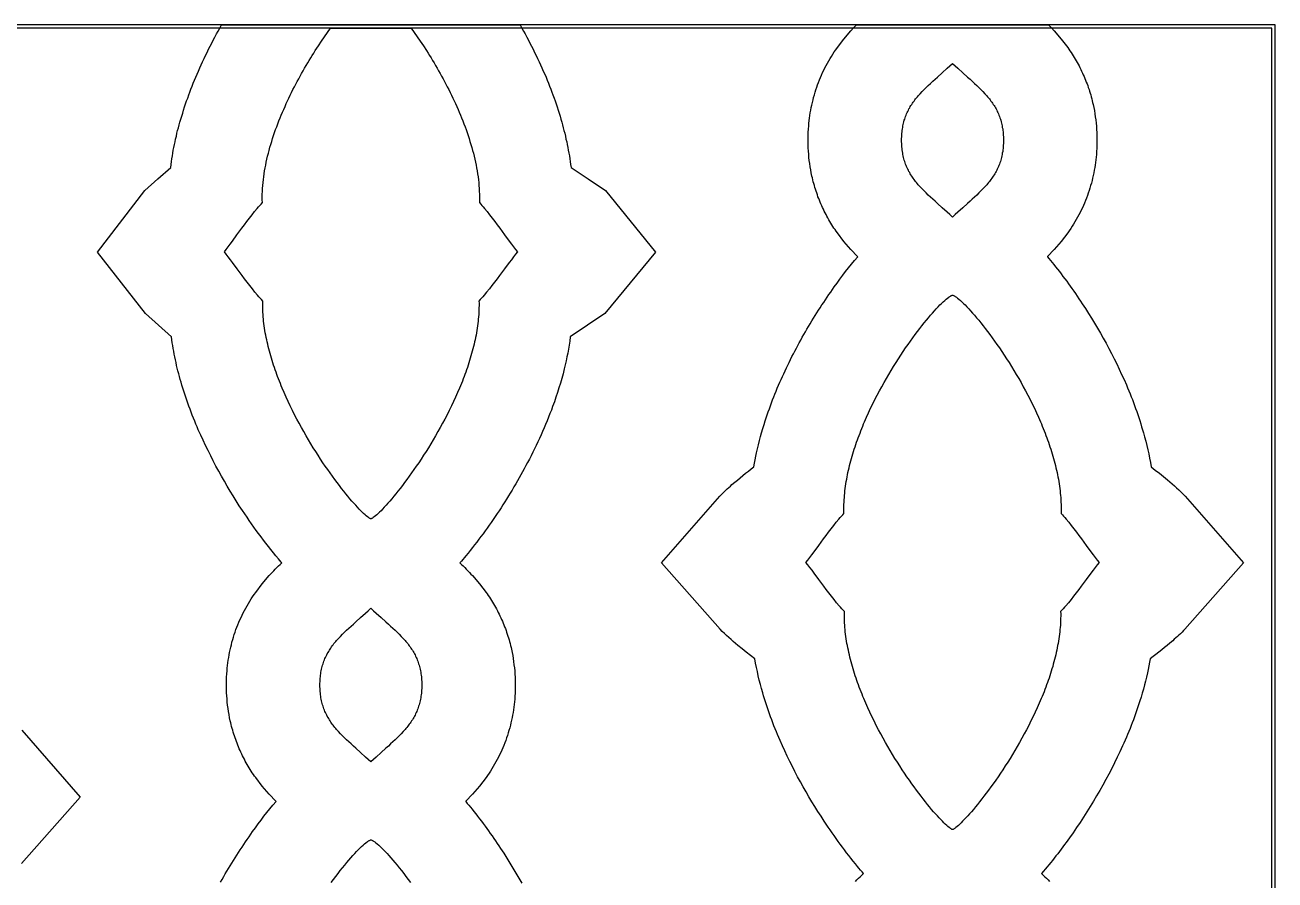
# Model space of a CAD drawing. Extents: x -242 to 227, y -355 to 350.
# Drawn here: x -11 to 96, y 102.8 to 176 of the extents above; entities that cross this region are included whole.
import ezdxf

# ---------------------------------------------------------------- set-up
doc = ezdxf.new("R2010")
doc.units = 0
doc.layers.add('Nível Padrão', color=1, linetype='CONTINUOUS')

msp = doc.modelspace()

# ---------------------------------------------------------------- linework, layer by layer
at = {"layer": 'Nível Padrão'}
for points in [[(-96, -176), (96, -176), (96, 176), (-96, 176), (-96, -176)], [(-95.73, -175.73), (95.73, -175.73), (95.73, 175.73), (-95.73, 175.73), (-95.73, -175.73)], [(15.16, 175.73), (22.05, 175.73), (22.31, 175.37), (22.57, 175), (22.84, 174.61), (23.1, 174.22), (23.36, 173.81), (23.5, 173.6), (23.63, 173.39), (23.76, 173.18), (23.89, 172.97), (24.02, 172.75), (24.15, 172.53), (24.28, 172.31), (24.41, 172.08), (24.53, 171.86), (24.66, 171.63), (24.79, 171.4), (24.91, 171.17), (25.03, 170.94), (25.15, 170.7), (25.27, 170.47), (25.39, 170.23), (25.51, 169.99), (25.63, 169.75), (25.74, 169.51), (25.85, 169.27), (25.96, 169.02), (26.07, 168.78), (26.17, 168.53), (26.28, 168.28), (26.38, 168.04), (26.48, 167.79), (26.57, 167.54), (26.67, 167.29), (26.76, 167.04), (26.85, 166.79), (26.93, 166.53), (27.02, 166.28), (27.09, 166.03), (27.17, 165.78), (27.24, 165.52), (27.31, 165.27), (27.38, 165.02), (27.44, 164.77), (27.5, 164.51), (27.56, 164.26), (27.61, 164.01), (27.66, 163.76), (27.7, 163.51), (27.74, 163.25), (27.78, 163), (27.81, 162.75), (27.84, 162.51), (27.86, 162.26), (27.88, 162.01), (27.89, 161.76), (27.9, 161.52), (27.91, 161.27), (27.91, 161.03), (27.9, 160.79), (28.01, 160.67), (28.12, 160.54), (28.22, 160.42), (28.33, 160.29), (28.55, 160.02), (28.77, 159.75), (29, 159.46), (29.22, 159.18), (29.43, 158.89), (29.65, 158.6), (30.06, 158.03), (30.46, 157.49), (30.65, 157.24), (30.82, 157), (30.99, 156.78), (31.15, 156.57), (30.99, 156.37), (30.82, 156.15), (30.64, 155.91), (30.45, 155.66), (30.05, 155.12), (29.63, 154.55), (29.41, 154.27), (29.19, 153.98), (28.97, 153.69), (28.75, 153.41), (28.52, 153.13), (28.3, 152.87), (28.19, 152.74), (28.08, 152.61), (27.97, 152.49), (27.86, 152.37), (27.87, 152.18), (27.87, 151.99), (27.86, 151.8), (27.86, 151.61), (27.85, 151.42), (27.84, 151.22), (27.82, 151.03), (27.8, 150.83), (27.78, 150.64), (27.76, 150.44), (27.73, 150.25), (27.71, 150.05), (27.68, 149.85), (27.64, 149.66), (27.61, 149.46), (27.57, 149.26), (27.53, 149.06), (27.48, 148.87), (27.44, 148.67), (27.39, 148.47), (27.34, 148.27), (27.29, 148.07), (27.23, 147.87), (27.18, 147.68), (27.12, 147.48), (27.06, 147.28), (27, 147.08), (26.93, 146.88), (26.87, 146.69), (26.8, 146.49), (26.73, 146.29), (26.66, 146.09), (26.59, 145.9), (26.51, 145.7), (26.44, 145.5), (26.36, 145.31), (26.28, 145.11), (26.2, 144.92), (26.03, 144.53), (25.86, 144.15), (25.69, 143.76), (25.51, 143.39), (25.32, 143.01), (25.13, 142.64), (24.94, 142.27), (24.75, 141.9), (24.55, 141.54), (24.35, 141.19), (24.15, 140.83), (23.95, 140.49), (23.74, 140.15), (23.53, 139.81), (23.33, 139.48), (23.12, 139.16), (22.91, 138.84), (22.71, 138.53), (22.5, 138.23), (22.3, 137.94), (22.09, 137.65), (21.89, 137.37), (21.69, 137.1), (21.5, 136.83), (21.31, 136.58), (21.12, 136.33), (20.93, 136.09), (20.75, 135.87), (20.57, 135.65), (20.4, 135.44), (20.23, 135.24), (20.06, 135.06), (19.91, 134.88), (19.76, 134.72), (19.61, 134.56), (19.48, 134.42), (19.35, 134.29), (19.22, 134.17), (19.11, 134.07), (19, 133.98), (18.9, 133.9), (18.82, 133.83), (18.78, 133.8), (18.74, 133.78), (18.7, 133.76), (18.67, 133.74), (18.64, 133.72), (18.61, 133.71), (18.58, 133.72), (18.55, 133.74), (18.52, 133.76), (18.48, 133.78), (18.44, 133.8), (18.4, 133.83), (18.31, 133.9), (18.21, 133.98), (18.11, 134.07), (17.99, 134.17), (17.87, 134.29), (17.74, 134.42), (17.6, 134.56), (17.46, 134.72), (17.31, 134.88), (17.15, 135.06), (16.99, 135.24), (16.82, 135.44), (16.65, 135.65), (16.47, 135.87), (16.29, 136.09), (16.1, 136.33), (15.91, 136.58), (15.72, 136.83), (15.52, 137.1), (15.32, 137.37), (15.12, 137.65), (14.92, 137.94), (14.71, 138.23), (14.51, 138.53), (14.3, 138.84), (14.1, 139.16), (13.89, 139.48), (13.68, 139.81), (13.48, 140.15), (13.27, 140.49), (13.07, 140.83), (12.87, 141.19), (12.67, 141.54), (12.47, 141.9), (12.27, 142.27), (12.08, 142.64), (11.89, 143.01), (11.71, 143.39), (11.53, 143.76), (11.35, 144.15), (11.18, 144.53), (11.02, 144.92), (10.94, 145.11), (10.86, 145.31), (10.78, 145.5), (10.7, 145.7), (10.63, 145.9), (10.56, 146.09), (10.49, 146.29), (10.42, 146.49), (10.35, 146.69), (10.28, 146.88), (10.22, 147.08), (10.16, 147.28), (10.1, 147.48), (10.04, 147.68), (9.98, 147.87), (9.93, 148.07), (9.88, 148.27), (9.83, 148.47), (9.78, 148.67), (9.73, 148.87), (9.69, 149.06), (9.65, 149.26), (9.61, 149.46), (9.57, 149.66), (9.54, 149.85), (9.51, 150.05), (9.48, 150.25), (9.46, 150.44), (9.43, 150.64), (9.41, 150.83), (9.4, 151.03), (9.38, 151.22), (9.37, 151.42), (9.36, 151.61), (9.35, 151.8), (9.35, 151.99), (9.35, 152.18), (9.35, 152.37), (9.24, 152.49), (9.13, 152.61), (9.02, 152.74), (8.91, 152.87), (8.69, 153.13), (8.47, 153.41), (8.25, 153.69), (8.02, 153.98), (7.8, 154.27), (7.59, 154.55), (7.16, 155.12), (6.77, 155.66), (6.58, 155.91), (6.4, 156.15), (6.23, 156.37), (6.07, 156.57), (6.22, 156.78), (6.39, 157), (6.57, 157.24), (6.76, 157.49), (7.15, 158.03), (7.57, 158.6), (7.78, 158.89), (8, 159.18), (8.22, 159.46), (8.44, 159.75), (8.66, 160.02), (8.88, 160.29), (8.99, 160.42), (9.1, 160.54), (9.21, 160.67), (9.32, 160.79), (9.31, 161.03), (9.31, 161.27), (9.31, 161.52), (9.32, 161.76), (9.34, 162.01), (9.36, 162.26), (9.38, 162.51), (9.41, 162.76), (9.44, 163.01), (9.47, 163.26), (9.51, 163.51), (9.56, 163.76), (9.61, 164.01), (9.66, 164.26), (9.71, 164.52), (9.77, 164.77), (9.84, 165.02), (9.9, 165.27), (9.97, 165.53), (10.05, 165.78), (10.12, 166.03), (10.2, 166.28), (10.28, 166.54), (10.37, 166.79), (10.46, 167.04), (10.55, 167.29), (10.64, 167.54), (10.74, 167.79), (10.84, 168.04), (10.94, 168.29), (11.04, 168.53), (11.15, 168.78), (11.26, 169.02), (11.37, 169.27), (11.48, 169.51), (11.59, 169.75), (11.71, 169.99), (11.82, 170.23), (11.94, 170.47), (12.06, 170.71), (12.18, 170.94), (12.31, 171.17), (12.43, 171.4), (12.56, 171.63), (12.68, 171.86), (12.81, 172.09), (12.94, 172.31), (13.07, 172.53), (13.2, 172.75), (13.33, 172.97), (13.46, 173.18), (13.59, 173.39), (13.72, 173.6), (13.85, 173.81), (14.12, 174.22), (14.38, 174.62), (14.64, 175), (14.9, 175.37), (15.16, 175.73)], [(64.04, 166.13), (64.04, 166.28), (64.05, 166.42), (64.05, 166.56), (64.06, 166.7), (64.08, 166.84), (64.09, 166.97), (64.11, 167.1), (64.13, 167.23), (64.15, 167.36), (64.18, 167.48), (64.21, 167.6), (64.24, 167.72), (64.27, 167.84), (64.31, 167.95), (64.34, 168.06), (64.38, 168.18), (64.43, 168.29), (64.47, 168.39), (64.52, 168.5), (64.57, 168.6), (64.62, 168.71), (64.67, 168.81), (64.73, 168.91), (64.78, 169.01), (64.84, 169.11), (64.91, 169.2), (64.97, 169.3), (65.04, 169.39), (65.1, 169.49), (65.17, 169.58), (65.24, 169.67), (65.32, 169.76), (65.39, 169.85), (65.47, 169.94), (65.55, 170.03), (65.63, 170.12), (65.79, 170.3), (65.96, 170.48), (66.14, 170.65), (66.32, 170.83), (66.51, 171), (66.7, 171.18), (66.9, 171.36), (67.1, 171.54), (67.52, 171.91), (67.95, 172.3), (68.17, 172.5), (68.4, 172.7), (68.62, 172.5), (68.84, 172.3), (69.28, 171.91), (69.69, 171.54), (69.9, 171.36), (70.09, 171.18), (70.29, 171), (70.47, 170.83), (70.66, 170.65), (70.83, 170.48), (71, 170.3), (71.17, 170.12), (71.25, 170.03), (71.33, 169.94), (71.4, 169.85), (71.48, 169.76), (71.55, 169.67), (71.62, 169.58), (71.69, 169.49), (71.76, 169.39), (71.82, 169.3), (71.89, 169.2), (71.95, 169.11), (72.01, 169.01), (72.07, 168.91), (72.12, 168.81), (72.18, 168.71), (72.23, 168.6), (72.28, 168.5), (72.32, 168.39), (72.37, 168.29), (72.41, 168.18), (72.45, 168.06), (72.49, 167.95), (72.52, 167.84), (72.56, 167.72), (72.59, 167.6), (72.62, 167.48), (72.64, 167.36), (72.66, 167.23), (72.69, 167.1), (72.7, 166.97), (72.72, 166.84), (72.73, 166.7), (72.74, 166.56), (72.75, 166.42), (72.75, 166.28), (72.75, 166.13), (72.75, 165.99), (72.75, 165.85), (72.74, 165.7), (72.73, 165.57), (72.72, 165.43), (72.7, 165.3), (72.69, 165.17), (72.66, 165.04), (72.64, 164.91), (72.62, 164.79), (72.59, 164.67), (72.56, 164.55), (72.52, 164.43), (72.49, 164.32), (72.45, 164.2), (72.41, 164.09), (72.37, 163.98), (72.32, 163.88), (72.28, 163.77), (72.23, 163.66), (72.18, 163.56), (72.12, 163.46), (72.07, 163.36), (72.01, 163.26), (71.95, 163.16), (71.89, 163.07), (71.82, 162.97), (71.76, 162.88), (71.69, 162.78), (71.62, 162.69), (71.55, 162.6), (71.48, 162.51), (71.4, 162.41), (71.33, 162.32), (71.25, 162.24), (71.17, 162.15), (71, 161.97), (70.83, 161.79), (70.66, 161.62), (70.47, 161.44), (70.29, 161.27), (70.09, 161.09), (69.9, 160.91), (69.69, 160.73), (69.28, 160.36), (68.84, 159.97), (68.62, 159.77), (68.4, 159.56), (68.17, 159.77), (67.95, 159.97), (67.52, 160.36), (67.1, 160.73), (66.9, 160.91), (66.7, 161.09), (66.51, 161.27), (66.32, 161.44), (66.14, 161.62), (65.96, 161.79), (65.79, 161.97), (65.63, 162.15), (65.55, 162.24), (65.47, 162.32), (65.39, 162.41), (65.32, 162.51), (65.24, 162.6), (65.17, 162.69), (65.1, 162.78), (65.04, 162.88), (64.97, 162.97), (64.91, 163.07), (64.84, 163.16), (64.78, 163.26), (64.73, 163.36), (64.67, 163.46), (64.62, 163.56), (64.57, 163.66), (64.52, 163.77), (64.47, 163.88), (64.43, 163.98), (64.38, 164.09), (64.34, 164.2), (64.31, 164.32), (64.27, 164.43), (64.24, 164.55), (64.21, 164.67), (64.18, 164.79), (64.15, 164.91), (64.13, 165.04), (64.11, 165.17), (64.09, 165.3), (64.08, 165.43), (64.06, 165.57), (64.05, 165.7), (64.05, 165.85), (64.04, 165.99), (64.04, 166.13)], [(68.4, 152.88), (68.43, 152.87), (68.47, 152.85), (68.5, 152.84), (68.54, 152.82), (68.59, 152.79), (68.63, 152.76), (68.68, 152.73), (68.73, 152.7), (68.83, 152.62), (68.95, 152.52), (69.07, 152.42), (69.2, 152.3), (69.33, 152.17), (69.47, 152.03), (69.62, 151.87), (69.78, 151.71), (69.94, 151.53), (70.11, 151.34), (70.28, 151.15), (70.46, 150.94), (70.64, 150.72), (70.82, 150.49), (71.01, 150.25), (71.2, 150.01), (71.4, 149.75), (71.6, 149.49), (71.8, 149.22), (72, 148.93), (72.2, 148.65), (72.41, 148.35), (72.62, 148.05), (72.82, 147.74), (73.03, 147.42), (73.24, 147.1), (73.44, 146.77), (73.65, 146.43), (73.85, 146.09), (74.06, 145.74), (74.26, 145.39), (74.45, 145.03), (74.65, 144.67), (74.84, 144.31), (75.03, 143.94), (75.22, 143.56), (75.4, 143.19), (75.58, 142.81), (75.75, 142.42), (75.92, 142.04), (76, 141.85), (76.08, 141.65), (76.16, 141.46), (76.24, 141.26), (76.32, 141.07), (76.39, 140.87), (76.47, 140.67), (76.54, 140.48), (76.61, 140.28), (76.67, 140.08), (76.74, 139.88), (76.81, 139.69), (76.87, 139.49), (76.93, 139.29), (76.99, 139.09), (77.04, 138.89), (77.1, 138.69), (77.15, 138.5), (77.2, 138.3), (77.25, 138.1), (77.3, 137.9), (77.34, 137.7), (77.38, 137.5), (77.42, 137.31), (77.46, 137.11), (77.49, 136.91), (77.52, 136.71), (77.55, 136.52), (77.58, 136.32), (77.6, 136.12), (77.62, 135.93), (77.64, 135.73), (77.66, 135.54), (77.67, 135.34), (77.68, 135.15), (77.69, 134.96), (77.69, 134.77), (77.7, 134.57), (77.69, 134.38), (77.69, 134.19), (77.8, 134.07), (77.91, 133.95), (78.01, 133.83), (78.12, 133.7), (78.34, 133.43), (78.56, 133.15), (78.78, 132.87), (79, 132.58), (79.22, 132.29), (79.44, 132), (79.85, 131.44), (80.25, 130.9), (80.43, 130.64), (80.61, 130.41), (80.78, 130.18), (80.94, 129.98), (80.78, 129.78), (80.61, 129.56), (80.43, 129.32), (80.24, 129.06), (79.84, 128.53), (79.42, 127.96), (79.2, 127.67), (78.98, 127.38), (78.76, 127.1), (78.54, 126.82), (78.31, 126.54), (78.09, 126.28), (77.98, 126.15), (77.87, 126.02), (77.76, 125.9), (77.65, 125.78), (77.66, 125.59), (77.66, 125.4), (77.65, 125.21), (77.65, 125.02), (77.64, 124.82), (77.63, 124.63), (77.61, 124.43), (77.59, 124.24), (77.57, 124.04), (77.55, 123.85), (77.52, 123.65), (77.5, 123.46), (77.46, 123.26), (77.43, 123.06), (77.39, 122.87), (77.36, 122.67), (77.32, 122.47), (77.27, 122.27), (77.23, 122.07), (77.18, 121.88), (77.13, 121.68), (77.08, 121.48), (77.02, 121.28), (76.97, 121.08), (76.91, 120.88), (76.85, 120.69), (76.79, 120.49), (76.72, 120.29), (76.66, 120.09), (76.59, 119.89), (76.52, 119.7), (76.45, 119.5), (76.38, 119.3), (76.3, 119.11), (76.23, 118.91), (76.15, 118.72), (76.07, 118.52), (75.99, 118.33), (75.82, 117.94), (75.65, 117.55), (75.48, 117.17), (75.3, 116.79), (75.11, 116.42), (74.92, 116.04), (74.73, 115.67), (74.54, 115.31), (74.34, 114.95), (74.14, 114.59), (73.94, 114.24), (73.73, 113.89), (73.53, 113.55), (73.32, 113.22), (73.12, 112.89), (72.91, 112.57), (72.7, 112.25), (72.5, 111.94), (72.29, 111.64), (72.09, 111.34), (71.88, 111.05), (71.68, 110.77), (71.48, 110.5), (71.29, 110.24), (71.09, 109.98), (70.9, 109.74), (70.72, 109.5), (70.54, 109.27), (70.36, 109.06), (70.18, 108.85), (70.02, 108.65), (69.85, 108.46), (69.7, 108.29), (69.55, 108.12), (69.4, 107.97), (69.26, 107.83), (69.13, 107.7), (69.01, 107.58), (68.9, 107.47), (68.79, 107.38), (68.69, 107.3), (68.61, 107.24), (68.56, 107.21), (68.53, 107.18), (68.49, 107.16), (68.46, 107.14), (68.43, 107.13), (68.4, 107.12), (68.37, 107.13), (68.34, 107.14), (68.3, 107.16), (68.27, 107.18), (68.23, 107.21), (68.19, 107.24), (68.1, 107.3), (68, 107.38), (67.9, 107.47), (67.78, 107.58), (67.66, 107.7), (67.53, 107.83), (67.39, 107.97), (67.25, 108.12), (67.1, 108.29), (66.94, 108.46), (66.78, 108.65), (66.61, 108.85), (66.44, 109.06), (66.26, 109.27), (66.08, 109.5), (65.89, 109.74), (65.7, 109.98), (65.51, 110.24), (65.31, 110.5), (65.11, 110.77), (64.91, 111.05), (64.71, 111.34), (64.5, 111.64), (64.3, 111.94), (64.09, 112.25), (63.88, 112.57), (63.68, 112.89), (63.47, 113.22), (63.26, 113.55), (63.06, 113.89), (62.86, 114.24), (62.65, 114.59), (62.45, 114.95), (62.26, 115.31), (62.06, 115.67), (61.87, 116.04), (61.68, 116.42), (61.5, 116.79), (61.32, 117.17), (61.14, 117.55), (60.97, 117.94), (60.81, 118.33), (60.73, 118.52), (60.65, 118.72), (60.57, 118.91), (60.49, 119.11), (60.42, 119.3), (60.35, 119.5), (60.27, 119.7), (60.21, 119.89), (60.14, 120.09), (60.07, 120.29), (60.01, 120.49), (59.95, 120.69), (59.88, 120.88), (59.83, 121.08), (59.77, 121.28), (59.72, 121.48), (59.66, 121.68), (59.61, 121.88), (59.57, 122.07), (59.52, 122.27), (59.48, 122.47), (59.44, 122.67), (59.4, 122.87), (59.36, 123.06), (59.33, 123.26), (59.3, 123.46), (59.27, 123.65), (59.25, 123.85), (59.22, 124.04), (59.2, 124.24), (59.18, 124.43), (59.17, 124.63), (59.16, 124.82), (59.15, 125.02), (59.14, 125.21), (59.14, 125.4), (59.14, 125.59), (59.14, 125.78), (59.03, 125.9), (58.92, 126.02), (58.81, 126.15), (58.7, 126.28), (58.48, 126.54), (58.26, 126.82), (58.03, 127.1), (57.81, 127.38), (57.59, 127.67), (57.38, 127.96), (56.95, 128.53), (56.55, 129.06), (56.37, 129.32), (56.19, 129.56), (56.01, 129.78), (55.85, 129.98), (56.01, 130.18), (56.18, 130.41), (56.36, 130.64), (56.55, 130.9), (56.94, 131.44), (57.36, 132), (57.57, 132.29), (57.79, 132.58), (58.01, 132.87), (58.23, 133.15), (58.45, 133.43), (58.67, 133.7), (58.78, 133.83), (58.89, 133.95), (59, 134.07), (59.1, 134.19), (59.1, 134.38), (59.1, 134.57), (59.1, 134.77), (59.1, 134.96), (59.11, 135.15), (59.12, 135.34), (59.14, 135.54), (59.15, 135.73), (59.17, 135.93), (59.19, 136.12), (59.22, 136.32), (59.24, 136.52), (59.27, 136.71), (59.3, 136.91), (59.34, 137.11), (59.37, 137.31), (59.41, 137.5), (59.45, 137.7), (59.5, 137.9), (59.54, 138.1), (59.59, 138.3), (59.64, 138.5), (59.7, 138.69), (59.75, 138.89), (59.81, 139.09), (59.87, 139.29), (59.93, 139.49), (59.99, 139.69), (60.05, 139.88), (60.12, 140.08), (60.19, 140.28), (60.26, 140.48), (60.33, 140.67), (60.4, 140.87), (60.48, 141.07), (60.55, 141.26), (60.63, 141.46), (60.71, 141.65), (60.79, 141.85), (60.87, 142.04), (61.04, 142.42), (61.21, 142.81), (61.39, 143.19), (61.57, 143.56), (61.76, 143.94), (61.95, 144.31), (62.14, 144.67), (62.34, 145.03), (62.54, 145.39), (62.74, 145.74), (62.94, 146.09), (63.15, 146.43), (63.35, 146.77), (63.56, 147.1), (63.77, 147.42), (63.97, 147.74), (64.18, 148.05), (64.38, 148.35), (64.59, 148.65), (64.79, 148.93), (65, 149.22), (65.2, 149.49), (65.39, 149.75), (65.59, 150.01), (65.78, 150.25), (65.97, 150.49), (66.16, 150.72), (66.34, 150.94), (66.51, 151.15), (66.69, 151.34), (66.85, 151.53), (67.01, 151.71), (67.17, 151.87), (67.32, 152.03), (67.46, 152.17), (67.6, 152.3), (67.73, 152.42), (67.85, 152.52), (67.96, 152.62), (68.07, 152.7), (68.12, 152.73), (68.16, 152.76), (68.21, 152.79), (68.25, 152.82), (68.29, 152.84), (68.33, 152.85), (68.36, 152.87), (68.4, 152.88)], [(14.25, 119.5), (14.25, 119.64), (14.26, 119.79), (14.26, 119.93), (14.27, 120.07), (14.29, 120.2), (14.3, 120.33), (14.32, 120.46), (14.34, 120.59), (14.36, 120.72), (14.39, 120.84), (14.42, 120.96), (14.45, 121.08), (14.48, 121.2), (14.52, 121.31), (14.55, 121.43), (14.59, 121.54), (14.64, 121.65), (14.68, 121.76), (14.73, 121.86), (14.78, 121.97), (14.83, 122.07), (14.88, 122.17), (14.94, 122.27), (15, 122.37), (15.06, 122.47), (15.12, 122.57), (15.18, 122.66), (15.25, 122.76), (15.31, 122.85), (15.38, 122.94), (15.45, 123.04), (15.53, 123.13), (15.6, 123.22), (15.68, 123.31), (15.76, 123.4), (15.84, 123.49), (16, 123.66), (16.17, 123.84), (16.35, 124.01), (16.53, 124.19), (16.72, 124.37), (16.91, 124.54), (17.11, 124.72), (17.31, 124.9), (17.73, 125.27), (18.16, 125.66), (18.38, 125.86), (18.61, 126.07), (18.83, 125.86), (19.05, 125.66), (19.49, 125.27), (19.9, 124.9), (20.11, 124.72), (20.3, 124.54), (20.5, 124.37), (20.68, 124.19), (20.87, 124.01), (21.04, 123.84), (21.21, 123.66), (21.38, 123.49), (21.46, 123.4), (21.54, 123.31), (21.61, 123.22), (21.69, 123.13), (21.76, 123.04), (21.83, 122.94), (21.9, 122.85), (21.97, 122.76), (22.04, 122.66), (22.1, 122.57), (22.16, 122.47), (22.22, 122.37), (22.28, 122.27), (22.33, 122.17), (22.39, 122.07), (22.44, 121.97), (22.49, 121.86), (22.53, 121.76), (22.58, 121.65), (22.62, 121.54), (22.66, 121.43), (22.7, 121.31), (22.74, 121.2), (22.77, 121.08), (22.8, 120.96), (22.83, 120.84), (22.85, 120.72), (22.88, 120.59), (22.9, 120.46), (22.91, 120.33), (22.93, 120.2), (22.94, 120.07), (22.95, 119.93), (22.96, 119.79), (22.96, 119.64), (22.96, 119.5), (22.96, 119.35), (22.96, 119.21), (22.95, 119.07), (22.94, 118.93), (22.93, 118.79), (22.91, 118.66), (22.9, 118.53), (22.88, 118.4), (22.85, 118.28), (22.83, 118.15), (22.8, 118.03), (22.77, 117.91), (22.74, 117.8), (22.7, 117.68), (22.66, 117.57), (22.62, 117.46), (22.58, 117.35), (22.53, 117.24), (22.49, 117.13), (22.44, 117.03), (22.39, 116.92), (22.33, 116.82), (22.28, 116.72), (22.22, 116.62), (22.16, 116.52), (22.1, 116.43), (22.04, 116.33), (21.97, 116.24), (21.9, 116.14), (21.83, 116.05), (21.76, 115.96), (21.69, 115.87), (21.61, 115.78), (21.54, 115.69), (21.46, 115.6), (21.38, 115.51), (21.21, 115.33), (21.04, 115.16), (20.87, 114.98), (20.68, 114.81), (20.5, 114.63), (20.3, 114.45), (20.11, 114.27), (19.9, 114.09), (19.49, 113.72), (19.05, 113.33), (18.83, 113.13), (18.61, 112.93), (18.38, 113.13), (18.16, 113.33), (17.73, 113.72), (17.31, 114.09), (17.11, 114.27), (16.91, 114.45), (16.72, 114.63), (16.53, 114.81), (16.35, 114.98), (16.17, 115.16), (16, 115.33), (15.84, 115.51), (15.76, 115.6), (15.68, 115.69), (15.6, 115.78), (15.53, 115.87), (15.45, 115.96), (15.38, 116.05), (15.31, 116.14), (15.25, 116.24), (15.18, 116.33), (15.12, 116.43), (15.06, 116.52), (15, 116.62), (14.94, 116.72), (14.88, 116.82), (14.83, 116.92), (14.78, 117.03), (14.73, 117.13), (14.68, 117.24), (14.64, 117.35), (14.59, 117.46), (14.55, 117.57), (14.52, 117.68), (14.48, 117.8), (14.45, 117.91), (14.42, 118.03), (14.39, 118.15), (14.36, 118.28), (14.34, 118.4), (14.32, 118.53), (14.3, 118.66), (14.29, 118.79), (14.27, 118.93), (14.26, 119.07), (14.26, 119.21), (14.25, 119.35), (14.25, 119.5)]]:
    msp.add_lwpolyline(points, close=True, dxfattribs=at)
for points in [[(5.75, 102.63), (5.88, 102.86), (6.02, 103.1), (6.15, 103.33), (6.29, 103.56), (6.43, 103.79), (6.57, 104.02), (6.71, 104.25), (6.85, 104.48), (6.99, 104.71), (7.13, 104.94), (7.28, 105.17), (7.43, 105.39), (7.58, 105.62), (7.73, 105.84), (7.88, 106.06), (8.03, 106.28), (8.18, 106.51), (8.34, 106.73), (8.49, 106.95), (8.73, 107.28), (8.97, 107.61), (9.22, 107.93), (9.46, 108.26), (9.71, 108.58), (9.97, 108.9), (10.23, 109.21), (10.49, 109.52), (10.48, 109.54), (9.9, 110.14), (9.31, 110.83), (8.75, 111.57), (8.65, 111.7), (8.56, 111.84), (8.46, 111.98), (8.37, 112.12), (8.28, 112.26), (8.19, 112.41), (8.11, 112.55), (8.02, 112.7), (7.94, 112.84), (7.86, 112.99), (7.78, 113.14), (7.7, 113.29), (7.63, 113.44), (7.55, 113.59), (7.48, 113.74), (7.41, 113.89), (7.35, 114.04), (7.28, 114.2), (7.22, 114.35), (7.16, 114.51), (7.1, 114.67), (7.04, 114.82), (6.98, 114.98), (6.93, 115.14), (6.88, 115.3), (6.83, 115.46), (6.78, 115.62), (6.73, 115.78), (6.69, 115.95), (6.65, 116.11), (6.61, 116.27), (6.57, 116.44), (6.52, 116.7), (6.47, 116.97), (6.43, 117.23), (6.39, 117.5), (6.35, 117.76), (6.32, 118.03), (6.3, 118.3), (6.28, 118.57), (6.26, 118.84), (6.25, 119.1), (6.25, 119.37), (6.25, 119.64), (6.25, 119.91), (6.26, 120.18), (6.28, 120.45), (6.3, 120.72), (6.32, 120.94), (6.34, 121.17), (6.37, 121.4), (6.4, 121.62), (6.44, 121.84), (6.47, 122.07), (6.52, 122.29), (6.56, 122.51), (6.61, 122.73), (6.67, 122.95), (6.72, 123.17), (6.78, 123.38), (6.85, 123.6), (6.92, 123.82), (6.99, 124.03), (7.06, 124.24), (7.14, 124.45), (7.23, 124.66), (7.31, 124.87), (7.4, 125.08), (7.5, 125.28), (7.59, 125.49), (7.69, 125.69), (7.8, 125.89), (7.9, 126.09), (8.01, 126.28), (8.13, 126.48), (8.25, 126.67), (8.37, 126.87), (8.49, 127.06), (8.62, 127.24), (8.75, 127.43), (9.31, 128.16), (9.9, 128.86), (10.03, 129), (10.17, 129.14), (10.3, 129.28), (10.43, 129.42), (10.57, 129.55), (10.71, 129.69), (10.85, 129.82), (10.98, 129.96), (10.96, 129.99), (10.93, 130.02), (10.71, 130.29), (10.48, 130.55), (10.27, 130.82), (10.05, 131.09), (9.84, 131.36), (9.62, 131.63), (9.41, 131.9), (9.21, 132.18), (9, 132.46), (8.8, 132.73), (8.6, 133.01), (8.4, 133.3), (8.2, 133.58), (8.01, 133.86), (7.81, 134.15), (7.62, 134.44), (7.35, 134.85), (7.09, 135.26), (6.83, 135.68), (6.57, 136.1), (6.32, 136.53), (6.07, 136.95), (5.83, 137.38), (5.59, 137.81), (5.35, 138.24), (5.12, 138.68), (4.9, 139.12), (4.68, 139.56), (4.46, 140), (4.25, 140.45), (4.05, 140.89), (3.84, 141.34), (3.74, 141.59), (3.63, 141.84), (3.53, 142.09), (3.42, 142.35), (3.32, 142.6), (3.23, 142.85), (3.13, 143.11), (3.04, 143.36), (2.95, 143.62), (2.86, 143.87), (2.77, 144.13), (2.68, 144.39), (2.6, 144.65), (2.52, 144.9), (2.44, 145.16), (2.36, 145.42), (2.29, 145.66), (2.23, 145.9), (2.16, 146.14), (2.1, 146.38), (2.04, 146.62), (1.98, 146.86), (1.93, 147.1), (1.88, 147.34), (1.83, 147.58), (1.78, 147.82), (1.73, 148.07), (1.69, 148.31), (1.65, 148.55), (1.61, 148.8), (1.57, 149.04), (1.54, 149.29), (0.42, 150.29), (-0.69, 151.29), (-4.79, 156.55), (-0.73, 161.82), (0.38, 162.82), (1.48, 163.81), (1.51, 164.06), (1.54, 164.3), (1.58, 164.55), (1.62, 164.79), (1.66, 165.03), (1.7, 165.28), (1.75, 165.52), (1.8, 165.76), (1.85, 166), (1.9, 166.24), (1.96, 166.48), (2.01, 166.73), (2.07, 166.96), (2.14, 167.2), (2.2, 167.44), (2.27, 167.68), (2.34, 167.94), (2.42, 168.2), (2.5, 168.46), (2.58, 168.72), (2.67, 168.98), (2.75, 169.24), (2.84, 169.5), (2.93, 169.75), (3.02, 170.01), (3.12, 170.26), (3.21, 170.52), (3.31, 170.77), (3.41, 171.03), (3.52, 171.28), (3.62, 171.53), (3.73, 171.78), (3.85, 172.05), (3.97, 172.32), (4.09, 172.59), (4.21, 172.85), (4.34, 173.12), (4.46, 173.39), (4.59, 173.65), (4.72, 173.92), (4.85, 174.18), (4.99, 174.44), (5.12, 174.71), (5.26, 174.97), (5.4, 175.23), (5.54, 175.48), (5.68, 175.74), (5.83, 176), (5.83, 176), (31.39, 176), (31.53, 175.74), (31.68, 175.48), (31.82, 175.23), (31.96, 174.97), (32.09, 174.71), (32.23, 174.44), (32.36, 174.18), (32.49, 173.92), (32.62, 173.65), (32.75, 173.39), (32.88, 173.12), (33.01, 172.85), (33.13, 172.59), (33.25, 172.32), (33.37, 172.05), (33.49, 171.78), (33.6, 171.53), (33.7, 171.28), (33.8, 171.03), (33.9, 170.77), (34, 170.52), (34.1, 170.26), (34.19, 170.01), (34.29, 169.75), (34.38, 169.5), (34.46, 169.24), (34.55, 168.98), (34.63, 168.72), (34.72, 168.46), (34.8, 168.2), (34.87, 167.94), (34.95, 167.68), (35.02, 167.44), (35.08, 167.2), (35.14, 166.96), (35.2, 166.73), (35.26, 166.48), (35.31, 166.24), (35.37, 166), (35.42, 165.76), (35.47, 165.52), (35.51, 165.28), (35.56, 165.03), (35.6, 164.79), (35.64, 164.55), (35.67, 164.3), (35.71, 164.06), (35.74, 163.81), (37.21, 162.82), (38.68, 161.82), (42.98, 156.55), (38.64, 151.29), (37.16, 150.29), (35.68, 149.29), (35.63, 148.94), (35.58, 148.6), (35.52, 148.26), (35.46, 147.92), (35.39, 147.58), (35.32, 147.24), (35.24, 146.9), (35.16, 146.56), (35.06, 146.15), (34.95, 145.75), (34.83, 145.34), (34.71, 144.94), (34.59, 144.54), (34.45, 144.14), (34.32, 143.74), (34.17, 143.35), (34.06, 143.04), (33.94, 142.73), (33.82, 142.42), (33.7, 142.12), (33.57, 141.81), (33.44, 141.51), (33.31, 141.21), (33.18, 140.91), (33.04, 140.61), (32.9, 140.31), (32.76, 140.01), (32.62, 139.72), (32.48, 139.42), (32.33, 139.13), (32.18, 138.83), (32.02, 138.54), (31.88, 138.28), (31.74, 138.01), (31.6, 137.75), (31.45, 137.49), (31.3, 137.23), (31.16, 136.97), (31.01, 136.71), (30.85, 136.45), (30.7, 136.19), (30.54, 135.93), (30.39, 135.68), (30.23, 135.42), (30.07, 135.17), (29.91, 134.92), (29.75, 134.67), (29.58, 134.42), (29.41, 134.17), (29.25, 133.92), (29.08, 133.67), (28.91, 133.42), (28.73, 133.18), (28.56, 132.93), (28.38, 132.69), (28.21, 132.45), (28.03, 132.21), (27.85, 131.97), (27.67, 131.73), (27.48, 131.49), (27.3, 131.26), (27.11, 131.02), (26.93, 130.79), (26.74, 130.55), (26.61, 130.4), (26.49, 130.25), (26.36, 130.1), (26.23, 129.95), (26.37, 129.82), (26.51, 129.69), (26.65, 129.55), (26.78, 129.41), (26.92, 129.28), (27.05, 129.14), (27.18, 129), (27.31, 128.86), (27.91, 128.16), (28.47, 127.43), (28.56, 127.29), (28.66, 127.15), (28.75, 127.01), (28.85, 126.87), (28.94, 126.73), (29.02, 126.59), (29.11, 126.44), (29.19, 126.3), (29.28, 126.15), (29.36, 126.01), (29.44, 125.86), (29.51, 125.71), (29.59, 125.56), (29.66, 125.41), (29.73, 125.26), (29.8, 125.1), (29.87, 124.95), (29.94, 124.8), (30, 124.64), (30.06, 124.49), (30.12, 124.33), (30.18, 124.17), (30.23, 124.01), (30.29, 123.85), (30.34, 123.69), (30.39, 123.53), (30.44, 123.37), (30.48, 123.21), (30.52, 123.05), (30.57, 122.89), (30.61, 122.72), (30.64, 122.56), (30.7, 122.29), (30.75, 122.03), (30.79, 121.76), (30.83, 121.5), (30.86, 121.23), (30.89, 120.96), (30.92, 120.7), (30.94, 120.43), (30.95, 120.16), (30.96, 119.89), (30.97, 119.62), (30.97, 119.35), (30.96, 119.08), (30.95, 118.81), (30.94, 118.55), (30.92, 118.28), (30.9, 118.05), (30.87, 117.82), (30.85, 117.6), (30.82, 117.37), (30.78, 117.15), (30.74, 116.93), (30.7, 116.71), (30.65, 116.49), (30.6, 116.26), (30.55, 116.05), (30.49, 115.83), (30.43, 115.61), (30.37, 115.39), (30.3, 115.18), (30.23, 114.97), (30.15, 114.75), (30.07, 114.54), (29.99, 114.33), (29.9, 114.12), (29.81, 113.92), (29.72, 113.71), (29.62, 113.51), (29.52, 113.31), (29.42, 113.11), (29.31, 112.91), (29.2, 112.71), (29.09, 112.51), (28.97, 112.32), (28.85, 112.13), (28.73, 111.94), (28.6, 111.75), (28.47, 111.57), (27.91, 110.83), (27.31, 110.14), (26.74, 109.54), (26.73, 109.52), (26.86, 109.36), (27, 109.2), (27.13, 109.04), (27.27, 108.87), (27.43, 108.67), (27.59, 108.46), (27.75, 108.26), (27.91, 108.05), (28.07, 107.84), (28.22, 107.63), (28.38, 107.42), (28.53, 107.21), (28.68, 107), (28.83, 106.79), (28.98, 106.58), (29.13, 106.37), (29.28, 106.15), (29.42, 105.94), (29.57, 105.72), (29.71, 105.5), (29.98, 105.09), (30.25, 104.67), (30.51, 104.25), (30.77, 103.83), (31.02, 103.4), (31.27, 102.97), (31.52, 102.54)], [(60.09, 102.68), (60.22, 102.82), (60.36, 102.96), (60.5, 103.09), (60.64, 103.23), (60.78, 103.36), (60.65, 103.51), (60.52, 103.66), (60.39, 103.81), (60.27, 103.96), (60.08, 104.19), (59.89, 104.43), (59.7, 104.67), (59.52, 104.9), (59.33, 105.14), (59.15, 105.38), (58.97, 105.62), (58.79, 105.86), (58.61, 106.11), (58.44, 106.35), (58.26, 106.6), (58.09, 106.85), (57.92, 107.09), (57.75, 107.34), (57.58, 107.59), (57.41, 107.84), (57.14, 108.26), (56.88, 108.67), (56.62, 109.09), (56.36, 109.51), (56.11, 109.93), (55.86, 110.36), (55.61, 110.79), (55.38, 111.22), (55.14, 111.65), (54.91, 112.08), (54.69, 112.52), (54.47, 112.96), (54.25, 113.41), (54.04, 113.85), (53.84, 114.3), (53.63, 114.75), (53.53, 115), (53.42, 115.25), (53.32, 115.5), (53.21, 115.75), (53.11, 116), (53.02, 116.26), (52.92, 116.51), (52.83, 116.77), (52.73, 117.02), (52.64, 117.28), (52.56, 117.54), (52.47, 117.79), (52.39, 118.05), (52.31, 118.31), (52.23, 118.57), (52.15, 118.83), (52.05, 119.19), (51.95, 119.55), (51.86, 119.92), (51.77, 120.28), (51.69, 120.65), (51.61, 121.01), (51.54, 121.38), (51.47, 121.75), (51.11, 122.03), (50.74, 122.31), (50.38, 122.6), (50.03, 122.88), (49.83, 123.05), (49.63, 123.22), (49.44, 123.38), (49.25, 123.56), (49.06, 123.73), (48.87, 123.91), (48.69, 124.09), (48.51, 124.27), (43.49, 129.96), (48.48, 135.66), (48.6, 135.79), (48.73, 135.92), (48.86, 136.04), (48.99, 136.17), (49.12, 136.29), (49.25, 136.41), (49.38, 136.53), (49.51, 136.65), (49.75, 136.85), (49.98, 137.04), (50.21, 137.24), (50.45, 137.43), (50.68, 137.62), (50.92, 137.81), (51.16, 137.99), (51.4, 138.18), (51.45, 138.48), (51.51, 138.78), (51.57, 139.08), (51.63, 139.38), (51.71, 139.73), (51.79, 140.07), (51.88, 140.42), (51.97, 140.76), (52.06, 141.1), (52.16, 141.45), (52.26, 141.79), (52.37, 142.12), (52.45, 142.38), (52.54, 142.64), (52.63, 142.89), (52.72, 143.15), (52.81, 143.4), (52.9, 143.66), (53, 143.91), (53.1, 144.16), (53.2, 144.41), (53.3, 144.66), (53.4, 144.91), (53.51, 145.16), (53.61, 145.41), (53.72, 145.66), (53.83, 145.91), (53.95, 146.15), (54.06, 146.4), (54.18, 146.64), (54.29, 146.88), (54.41, 147.12), (54.53, 147.36), (54.65, 147.61), (54.78, 147.84), (54.9, 148.08), (55.03, 148.32), (55.15, 148.56), (55.28, 148.8), (55.41, 149.03), (55.54, 149.27), (55.67, 149.5), (55.81, 149.74), (55.94, 149.97), (56.08, 150.2), (56.22, 150.43), (56.35, 150.66), (56.49, 150.89), (56.64, 151.12), (56.78, 151.35), (56.92, 151.58), (57.07, 151.8), (57.22, 152.03), (57.37, 152.25), (57.51, 152.48), (57.67, 152.7), (57.82, 152.92), (57.97, 153.14), (58.13, 153.36), (58.28, 153.58), (58.52, 153.91), (58.76, 154.24), (59, 154.57), (59.25, 154.89), (59.5, 155.22), (59.76, 155.53), (60.02, 155.85), (60.28, 156.16), (60.27, 156.17), (59.69, 156.78), (59.1, 157.47), (58.54, 158.2), (58.44, 158.34), (58.35, 158.48), (58.25, 158.62), (58.16, 158.76), (58.07, 158.9), (57.98, 159.04), (57.89, 159.19), (57.81, 159.33), (57.73, 159.48), (57.65, 159.63), (57.57, 159.77), (57.49, 159.92), (57.42, 160.07), (57.34, 160.22), (57.27, 160.38), (57.2, 160.53), (57.13, 160.68), (57.07, 160.84), (57.01, 160.99), (56.94, 161.15), (56.88, 161.3), (56.83, 161.46), (56.77, 161.62), (56.72, 161.78), (56.67, 161.94), (56.62, 162.1), (56.57, 162.26), (56.52, 162.42), (56.48, 162.58), (56.44, 162.75), (56.4, 162.91), (56.36, 163.07), (56.31, 163.34), (56.26, 163.6), (56.21, 163.87), (56.18, 164.13), (56.14, 164.4), (56.11, 164.67), (56.09, 164.94), (56.07, 165.2), (56.05, 165.47), (56.04, 165.74), (56.04, 166.01), (56.04, 166.28), (56.04, 166.55), (56.05, 166.82), (56.07, 167.09), (56.09, 167.36), (56.11, 167.58), (56.13, 167.81), (56.16, 168.03), (56.19, 168.26), (56.22, 168.48), (56.26, 168.7), (56.31, 168.93), (56.35, 169.15), (56.4, 169.37), (56.46, 169.59), (56.51, 169.8), (56.57, 170.02), (56.64, 170.24), (56.71, 170.45), (56.78, 170.67), (56.85, 170.88), (56.93, 171.09), (57.02, 171.3), (57.1, 171.51), (57.19, 171.71), (57.28, 171.92), (57.38, 172.12), (57.48, 172.33), (57.59, 172.53), (57.69, 172.72), (57.8, 172.92), (57.92, 173.12), (58.03, 173.31), (58.16, 173.5), (58.28, 173.69), (58.41, 173.88), (58.54, 174.07), (59.1, 174.8), (59.69, 175.49), (59.93, 175.75), (60.17, 176), (60.17, 176), (76.62, 176), (76.86, 175.75), (77.1, 175.49), (77.7, 174.8), (78.26, 174.07), (78.35, 173.93), (78.45, 173.79), (78.54, 173.65), (78.63, 173.51), (78.72, 173.37), (78.81, 173.23), (78.9, 173.08), (78.98, 172.94), (79.07, 172.79), (79.15, 172.64), (79.23, 172.5), (79.3, 172.35), (79.38, 172.2), (79.45, 172.05), (79.52, 171.89), (79.59, 171.74), (79.66, 171.59), (79.72, 171.43), (79.79, 171.28), (79.85, 171.12), (79.91, 170.97), (79.97, 170.81), (80.02, 170.65), (80.08, 170.49), (80.13, 170.33), (80.18, 170.17), (80.23, 170.01), (80.27, 169.85), (80.31, 169.69), (80.36, 169.52), (80.39, 169.36), (80.43, 169.19), (80.49, 168.93), (80.54, 168.67), (80.58, 168.4), (80.62, 168.13), (80.65, 167.87), (80.68, 167.6), (80.71, 167.33), (80.73, 167.06), (80.74, 166.8), (80.75, 166.53), (80.76, 166.26), (80.76, 165.99), (80.75, 165.72), (80.74, 165.45), (80.73, 165.18), (80.71, 164.91), (80.69, 164.69), (80.66, 164.46), (80.64, 164.24), (80.6, 164.01), (80.57, 163.79), (80.53, 163.57), (80.49, 163.34), (80.44, 163.12), (80.39, 162.9), (80.34, 162.68), (80.28, 162.46), (80.22, 162.25), (80.16, 162.03), (80.09, 161.82), (80.02, 161.6), (79.94, 161.39), (79.86, 161.18), (79.78, 160.97), (79.69, 160.76), (79.6, 160.56), (79.51, 160.35), (79.41, 160.15), (79.31, 159.94), (79.21, 159.74), (79.1, 159.54), (78.99, 159.35), (78.88, 159.15), (78.76, 158.96), (78.64, 158.77), (78.51, 158.58), (78.39, 158.39), (78.26, 158.2), (77.7, 157.47), (77.1, 156.78), (76.53, 156.17), (76.52, 156.16), (76.65, 156), (76.79, 155.84), (76.92, 155.67), (77.06, 155.51), (77.22, 155.3), (77.38, 155.1), (77.54, 154.89), (77.7, 154.69), (77.85, 154.48), (78.01, 154.27), (78.17, 154.06), (78.32, 153.85), (78.47, 153.64), (78.62, 153.43), (78.77, 153.22), (78.92, 153), (79.07, 152.79), (79.21, 152.57), (79.36, 152.36), (79.5, 152.14), (79.77, 151.73), (80.04, 151.31), (80.3, 150.89), (80.56, 150.46), (80.81, 150.04), (81.06, 149.61), (81.3, 149.18), (81.54, 148.75), (81.78, 148.31), (82.01, 147.87), (82.23, 147.43), (82.45, 146.99), (82.66, 146.54), (82.87, 146.09), (83.08, 145.64), (83.28, 145.19), (83.38, 144.94), (83.49, 144.68), (83.59, 144.43), (83.69, 144.18), (83.79, 143.93), (83.89, 143.67), (83.98, 143.42), (84.07, 143.16), (84.17, 142.9), (84.25, 142.65), (84.34, 142.39), (84.42, 142.13), (84.51, 141.87), (84.58, 141.61), (84.66, 141.35), (84.74, 141.09), (84.84, 140.73), (84.93, 140.37), (85.02, 140), (85.11, 139.64), (85.19, 139.28), (85.26, 138.91), (85.33, 138.54), (85.39, 138.18), (85.75, 137.9), (86.1, 137.62), (86.45, 137.34), (86.8, 137.05), (87, 136.89), (87.2, 136.72), (87.39, 136.55), (87.58, 136.38), (87.77, 136.2), (87.95, 136.03), (88.13, 135.84), (88.31, 135.66), (93.31, 129.96), (88.29, 124.27), (88.16, 124.15), (88.04, 124.02), (87.91, 123.89), (87.78, 123.77), (87.65, 123.65), (87.52, 123.53), (87.38, 123.41), (87.25, 123.29), (87.01, 123.09), (86.78, 122.89), (86.54, 122.7), (86.3, 122.5), (86.06, 122.31), (85.81, 122.12), (85.57, 121.93), (85.32, 121.75), (85.27, 121.44), (85.21, 121.14), (85.15, 120.83), (85.08, 120.53), (85, 120.18), (84.92, 119.84), (84.83, 119.5), (84.74, 119.15), (84.64, 118.81), (84.54, 118.47), (84.43, 118.13), (84.33, 117.8), (84.24, 117.54), (84.15, 117.29), (84.06, 117.03), (83.97, 116.78), (83.88, 116.52), (83.78, 116.27), (83.69, 116.02), (83.59, 115.77), (83.49, 115.52), (83.38, 115.27), (83.28, 115.02), (83.17, 114.77), (83.06, 114.53), (82.95, 114.28), (82.84, 114.03), (82.73, 113.79), (82.5, 113.31), (82.26, 112.83), (82.02, 112.35), (81.77, 111.87), (81.52, 111.4), (81.26, 110.93), (81, 110.47), (80.73, 110.01), (80.46, 109.55), (80.18, 109.09), (79.9, 108.64), (79.61, 108.19), (79.31, 107.74), (79.02, 107.3), (78.71, 106.85), (78.4, 106.42), (78.26, 106.22), (78.12, 106.02), (77.98, 105.83), (77.84, 105.63), (77.69, 105.44), (77.55, 105.24), (77.4, 105.05), (77.25, 104.86), (77.1, 104.67), (76.95, 104.48), (76.8, 104.29), (76.64, 104.1), (76.49, 103.92), (76.33, 103.73), (76.18, 103.55), (76.02, 103.36), (76.16, 103.23), (76.3, 103.09), (76.43, 102.96), (76.57, 102.82), (76.71, 102.68)], [(-11.26, 115.62), (-6.27, 109.91), (-11.29, 104.23)], [(15.21, 102.58), (15.41, 102.85), (15.61, 103.11), (15.8, 103.37), (15.99, 103.62), (16.18, 103.85), (16.37, 104.08), (16.55, 104.3), (16.73, 104.51), (16.9, 104.71), (17.06, 104.89), (17.23, 105.07), (17.38, 105.24), (17.53, 105.39), (17.67, 105.53), (17.81, 105.66), (17.94, 105.78), (18.06, 105.89), (18.17, 105.98), (18.28, 106.06), (18.33, 106.09), (18.37, 106.13), (18.42, 106.15), (18.46, 106.18), (18.5, 106.2), (18.54, 106.22), (18.58, 106.23), (18.61, 106.24), (18.61, 106.24), (18.64, 106.23), (18.68, 106.22), (18.71, 106.2), (18.75, 106.18), (18.8, 106.15), (18.84, 106.13), (18.89, 106.09), (18.94, 106.06), (19.04, 105.98), (19.16, 105.89), (19.28, 105.78), (19.41, 105.66), (19.54, 105.53), (19.69, 105.39), (19.83, 105.24), (19.99, 105.07), (20.15, 104.89), (20.32, 104.71), (20.49, 104.51), (20.67, 104.3), (20.85, 104.08), (21.03, 103.85), (21.22, 103.62), (21.42, 103.37), (21.61, 103.11), (21.81, 102.85), (22.01, 102.58)]]:
    msp.add_lwpolyline(points, dxfattribs=at)

doc.saveas('drawing.dxf')
